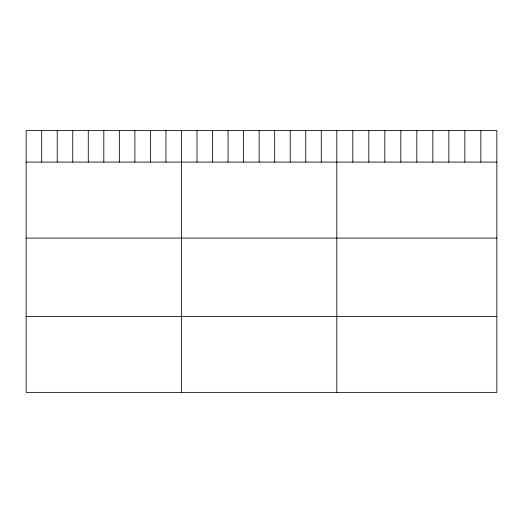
<?xml version="1.0" encoding="UTF-8"?>
<svg xmlns="http://www.w3.org/2000/svg" width="523" height="523" viewBox="0 0 523 523"><rect width="100%" height="100%" fill="white"/><g stroke="black" fill="none" stroke-linecap="round" stroke-linejoin="round"><path stroke-width="0.78" d="M496.85 162.084L496.85 392.374L26.15 392.374L26.15 130.626L496.85 130.626L496.85 162.084L26.15 162.084M26.15 238.083L496.85 238.083M26.15 316.382L496.85 316.382M480.846 130.626L480.846 162.084M464.842 130.626L464.842 162.084M448.839 130.626L448.839 162.084M432.835 130.626L432.835 162.084M416.831 130.626L416.831 162.084M400.827 130.626L400.827 162.084M384.823 130.626L384.823 162.084M368.82 130.626L368.82 162.084M352.816 130.626L352.816 162.084M336.812 130.626L336.812 392.374M321.279 130.626L321.279 162.084M305.746 130.626L305.746 162.084M290.213 130.626L290.213 162.084M274.68 130.626L274.68 162.084M259.147 130.626L259.147 162.084M243.613 130.626L243.613 162.084M228.08 130.626L228.08 162.084M212.547 130.626L212.547 162.084M197.014 130.626L197.014 162.084M181.481 130.626L181.481 392.374M165.948 130.626L165.948 162.084M150.415 130.626L150.415 162.084M134.882 130.626L134.882 162.084M119.349 130.626L119.349 162.084M103.816 130.626L103.816 162.084M88.282 130.626L88.282 162.084M72.749 130.626L72.749 162.084M57.216 130.626L57.216 162.084M41.683 130.626L41.683 162.084"/></g></svg>
